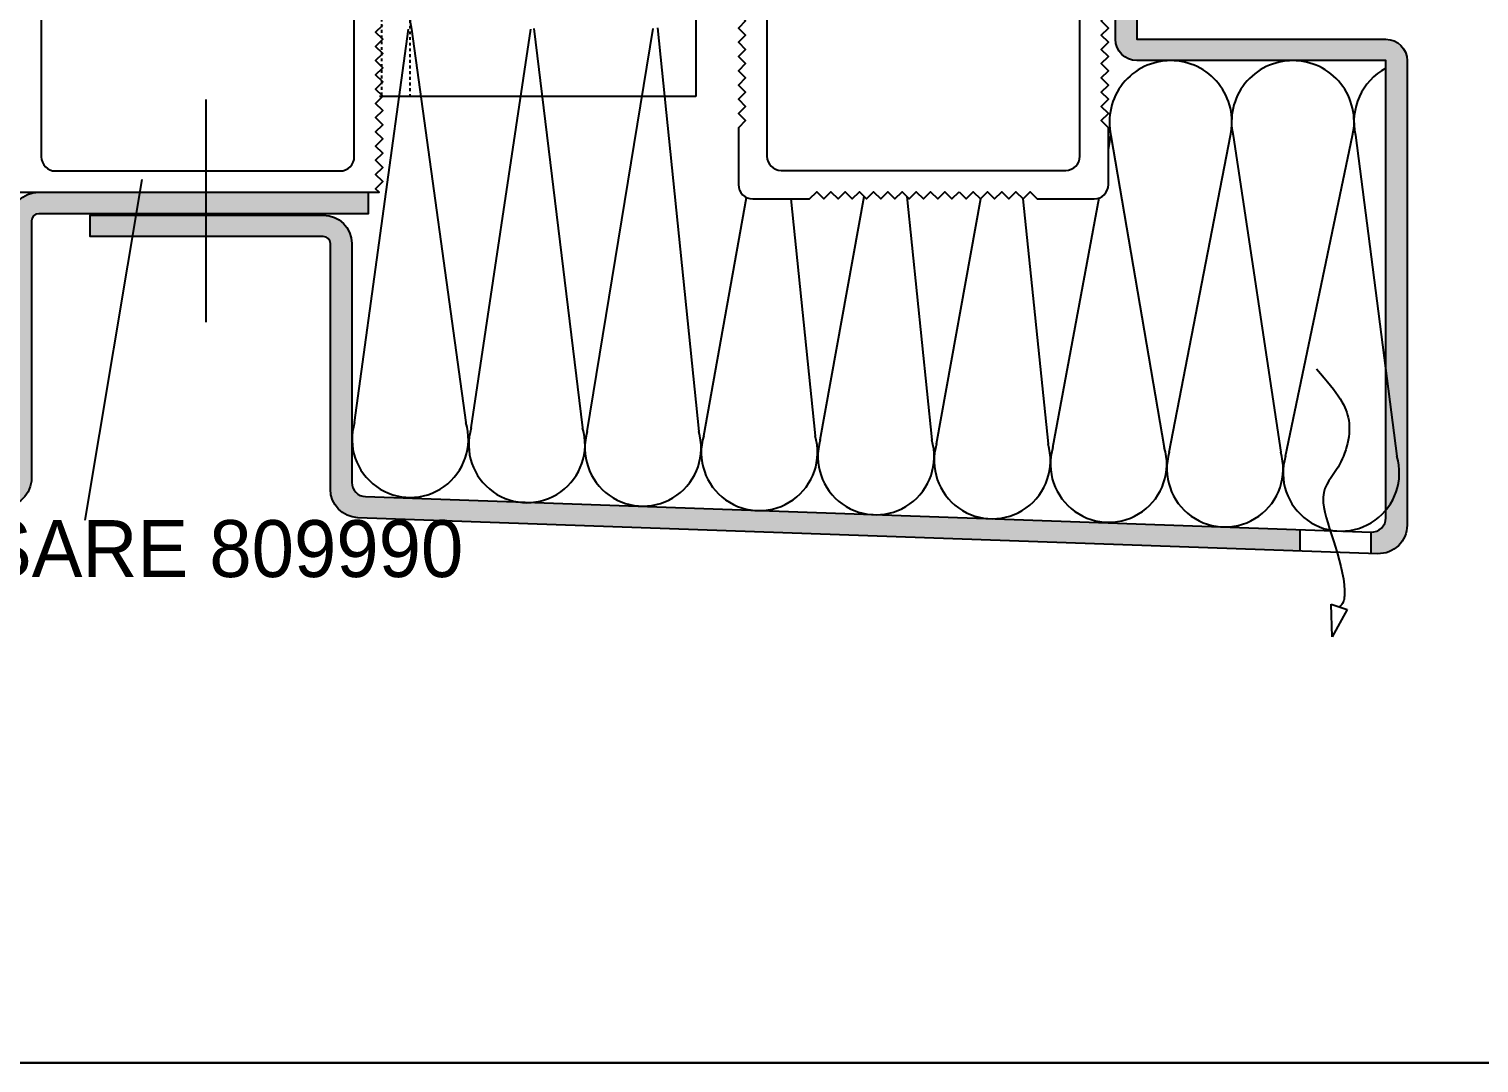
# Model space of a CAD drawing. Header units: millimetres. Extents: x -153 to 2280, y 0 to 724.
# Drawn here: x 798.4 to 849.4, y 397 to 433.3 of the extents above; entities that cross this region are included whole.
import ezdxf

# ---------------------------------------------------------------- set-up
doc = ezdxf.new("R2010")
doc.units = ezdxf.units.MM
doc.header["$LTSCALE"] = 0.025
doc.header["$MEASUREMENT"] = 0
doc.linetypes.add('CENTER', pattern=[2, 1.25, -0.25, 0.25, -0.25])
doc.linetypes.add('HIDDEN', pattern=[0.375, 0.25, -0.125])
for name, color, linetype in [('ASSI', 1, 'CENTER'), ('FILL', 253, 'Continuous'), ('FINE', 7, 'Continuous'), ('GOMMA', 80, 'Continuous'), ('GROSSA', 8, 'Continuous'), ('MARCHIO', 7, 'Continuous'), ('NASCOSTA', 7, 'HIDDEN'), ('QUOTE', 254, 'Continuous'), ('TESTO', 2, 'Continuous'), ('TRATTEGGI', 140, 'Continuous')]:
    doc.layers.add(name, color=color, linetype=linetype)
doc.styles.add('Aluk Text', font='GOTHIC.TTF')

# ---------------------------------------------------------------- blocks, each defined once
blk = doc.blocks.new('809990')
at = {"layer": 'GOMMA'}
for points in [[(30.5, 15.5), (31, 16), (30.5, 16.5), (31, 17), (30.5, 17.5), (31, 18), (30.5, 18.5), (31, 19), (30.5, 19.5), (31, 20), (30.5, 20.5), (31, 21), (31, 25, 0.414213562373095), (30, 26), (26, 26), (25.5, 25.5), (25, 26), (24.5, 25.5), (24, 26), (23.5, 25.5), (23, 26), (22.5, 25.5), (22, 26), (21.5, 25.5), (21, 26), (20.5, 25.5), (20, 26), (19.5, 25.5), (19, 26), (18.5, 25.5), (18, 26), (17.5, 25.5), (17, 26), (16.5, 25.5), (16, 26), (15.5, 25.5), (15, 26), (14.5, 25.5), (14, 26), (13.5, 25.5), (13, 26), (12.5, 25.5), (12, 26), (11.5, 25.5), (11, 26), (10.5, 25.5), (10, 26), (9.5, 25.5), (9, 26), (8.5, 25.5), (8, 26), (7.5, 25.5), (7, 26), (6.5, 25.5), (6, 26), (5.5, 25.5), (5, 26), (4.5, 25.5), (4, 26), (0, 26, 0.414213562373095), (-1, 25), (-1, 21), (-0.5, 20.5), (-1, 20), (-0.5, 19.5), (-1, 19), (-0.5, 18.5), (-1, 18), (-0.5, 17.5), (-1, 17), (-0.5, 16.5), (-1, 16), (-0.5, 15.5), (-1, 15), (-0.5, 14.5), (-1, 14), (-0.5, 13.5), (-1, 13), (-0.5, 12.5), (-1, 12), (-0.5, 11.5), (-1, 11), (-0.5, 10.5), (-1, 10), (-0.5, 9.5), (-1, 9), (-0.5, 8.5), (-1, 8), (-0.5, 7.5), (-1, 7), (-0.5, 6.5), (-1, 6), (-0.5, 5.5), (-1, 5), (-1, 1, 0.414213562373095), (0, 0), (4, 0), (4.5, 0.5), (5, 0), (5.5, 0.5), (6, 0), (6.5, 0.5), (7, 0), (7.5, 0.5), (8, 0), (8.5, 0.5), (9, 0), (9.5, 0.5), (10, 0), (10.5, 0.5), (11, 0), (11.5, 0.5), (12, 0), (12.5, 0.5), (13, 0), (13.5, 0.5), (14, 0), (14.5, 0.5), (15, 0), (15.5, 0.5), (16, 0), (16.5, 0.5), (17, 0), (17.5, 0.5), (18, 0), (18.5, 0.5), (19, 0), (19.5, 0.5), (20, 0), (20.5, 0.5), (21, 0), (21.5, 0.5), (22, 0), (22.5, 0.5), (23, 0), (23.5, 0.5), (24, 0), (24.5, 0.5), (25, 0), (25.5, 0.5), (26, 0), (30, 0, 0.414213562373095), (31, 1), (31, 5), (30.5, 5.5), (31, 6), (30.5, 6.5), (31, 7), (30.5, 7.5), (31, 8), (30.5, 8.5), (31, 9), (30.5, 9.5), (31, 10), (30.5, 10.5), (31, 11), (30.5, 11.5), (31, 12), (30.5, 12.5), (31, 13), (30.5, 13.5), (31, 14), (30.5, 14.5), (31, 15)], [(14.25, 2.999999999999943), (14.25, 22.99999999999997, 0.414213562373095), (13.25, 23.99999999999997), (2.000000000000014, 23.99999999999997, 0.4142135623730951), (1.000000000000014, 22.99999999999997), (1, 3, 0.4142135623730938), (1.999999999999986, 2), (13.25, 1.999999999999943, 0.4142135623730966)], [(29, 23, 0.414213562373095), (28, 24), (16.75, 24, 0.414213562373095), (15.75, 23), (15.75, 2.999999999999943, 0.4142135623730958), (16.75, 1.999999999999943), (28.00000000000001, 2, 0.4142135623730943), (29.00000000000001, 3)]]:
    blk.add_lwpolyline(points, format="xyb", close=True, dxfattribs=at)

msp = doc.modelspace()

# ---------------------------------------------------------------- hatches: boundary and pattern name
at = {"layer": 'FILL'}
h = msp.add_hatch(color=256, dxfattribs=at)
edge = h.paths.add_edge_path()
edge.add_arc((753.0455121713803, 449.7316817234164), 0.25, 90, 180)
edge.add_line((752.7955121713803, 449.7316817234164), (752.7955121713803, 419.1279244906846))
edge.add_arc((753.0455121713803, 419.1279244906846), 0.2500000000000284, 180.0000000000065, 270.0000000000065)
edge.add_line((753.0455121713803, 418.8779244906846), (797.2494657112942, 417.2993676490016))
edge.add_arc((797.2669154596455, 417.7990630625111), 0.4999999999999939, 268.0000000000013, 360.0000000000004)
edge.add_line((797.7669154596455, 417.7990630625111), (797.7669154596456, 426.5801682621552))
edge.add_arc((798.7669154596456, 426.5801682621552), 1, 90, 180, ccw=False)
edge.add_line((798.7669154596456, 427.5801682621552), (810.3452927757312, 427.5801682621552))
edge.add_line((810.3452927757312, 427.5801682621552), (810.3452927757312, 426.8301682621552))
edge.add_line((810.3452927757312, 426.8301682621552), (798.7669154596455, 426.8301682621552))
edge.add_arc((798.7669154596455, 426.5801682621552), 0.25, 90, 180)
edge.add_line((798.5169154596455, 426.5801682621552), (798.5169154596456, 417.5406376422876))
edge.add_arc((797.5169154596456, 417.5406376422875), 1, -92.00000000000028, 2.2737367544323206e-13, ccw=False)
edge.add_line((797.482015962943, 416.5412468152684), (753.0455121713806, 418.1279244906845))
edge.add_arc((753.0455121713806, 419.1279244906846), 1, 180, 270, ccw=False)
edge.add_line((752.0455121713806, 419.1279244906846), (752.0455121713806, 449.7316817234165))
edge.add_arc((753.0455121713803, 449.7316817234166), 0.9999999999998224, 90.00000000000279, 180.0000000000069, ccw=False)
edge.add_line((753.0455121713803, 450.7316817234164), (763.6091488435632, 450.7316817234164))
edge.add_arc((763.6091488435632, 451.2316817234164), 0.5, 270, 360)
edge.add_line((764.1091488435632, 451.2316817234164), (764.1091488435632, 457.9816817234164))
edge.add_line((764.1091488435632, 457.9816817234164), (764.8591488435632, 457.9816817234164))
edge.add_line((764.8591488435632, 457.9816817234164), (764.8591488435632, 450.9816817234164))
edge.add_arc((763.8591488435632, 450.9816817234164), 1, -90, 0, ccw=False)
edge.add_line((763.8591488435632, 449.9816817234164), (753.0455121713803, 449.9816817234164))
h = msp.add_hatch(color=256, dxfattribs=at)
edge = h.paths.add_edge_path()
edge.add_line((845.5838024437661, 415.6467234560199), (845.5838024437661, 414.8971005794045))
edge.add_line((845.5838024437661, 414.8971005794046), (845.8242493481332, 414.888629019032))
edge.add_arc((845.8591488448358, 415.8880198460511), 1, 267.9999999999996, 360)
edge.add_line((846.8591488448358, 415.8880198460511), (846.8591488448358, 432.2051682621549))
edge.add_arc((846.1091488448358, 432.2051682621549), 0.75, 0, 90)
edge.add_line((846.1091488448358, 432.9551682621549), (837.3602593235104, 432.9551682621549))
edge.add_line((837.3602593235103, 432.9551682621549), (837.3602593235103, 442.1279244906835))
edge.add_line((837.3602593235104, 442.1279244906835), (836.6102593235104, 442.1279244906835))
edge.add_line((836.6102593235104, 442.1279244906835), (836.6102593235105, 432.9551682621549))
edge.add_arc((837.3602593235105, 432.9551682621549), 0.7499999999999929, 179.9999999999995, 269.9999999999978)
edge.add_line((837.3602593235104, 432.2051682621549), (846.1091488448358, 432.2051682621549))
edge.add_line((846.1091488448358, 432.2051682621549), (846.1091488448358, 416.1461406153915))
edge.add_arc((845.6091488448358, 416.1461406153915), 0.5000000000000016, -92.00000000000028, 0, ccw=False)
edge.add_line((845.5916990964845, 415.6464452018819), (845.583802443766, 415.6467234560199))
h = msp.add_hatch(color=256, dxfattribs=at)
h.paths.add_polyline_path([(816.0856815455945, 416.6861479434803, -0.0573261591455224), (815.6189720590717, 416.7025933730212), (810.2516457542395, 416.8917217047102, -0.4040262258350699), (809.7690955025909, 417.3914171182197), (809.7690955025909, 425.7801682621552, 0.4142135623730951), (808.7690955025909, 426.7801682621552), (804.6379177411492, 426.7801682621552), (804.6379177411492, 426.0301682621552), (808.7690955025909, 426.0301682621552, -0.414213562373094), (809.0190955025909, 425.7801682621552), (809.0190955025909, 417.1507567336252, 0.4040262258355148), (809.9841960058895, 416.151365906606), (843.0838024437661, 414.985181983436), (843.0838024437661, 415.7348158883355), (840.4730678188915, 415.8268102736295, -0.02116022759903749), (840.300307267644, 415.8328978324965), (832.3098421963456, 416.1144576338809, -0.02488848682684641), (832.1066775114064, 416.1216165423836), (828.2846870382623, 416.2562919172096, -0.03980252950548713), (827.9600920196198, 416.2677296630935), (824.158360156107, 416.4016911858404, -0.03312009836189563), (823.8881297933674, 416.4112132858161)])
h.paths.add_polyline_path([(804.6379177411492, 426.7801682621552), (800.5767399797076, 426.7801682621552), (800.5767399797076, 426.0301682621552), (804.6379177411492, 426.0301682621552)])

# ---------------------------------------------------------------- linework, layer by layer
at = {"layer": 'ASSI', "ltscale": 250}
msp.add_line((804.6379177411492, 430.8378761037218), (804.6379177411492, 422.0202166491179), dxfattribs=at)
at = {"layer": 'FINE'}
for p, q in [((821.8602593235103, 445.2051682621553), (821.8602593235103, 430.9404777269425)), ((821.8602593235103, 430.9404777269425), (810.7410415992098, 430.9404777269425))]:
    msp.add_line(p, q, dxfattribs=at)
at = {"layer": 'GOMMA'}
msp.add_lwpolyline([(799.3585948354678, 428.3301682621552), (809.3585948354678, 428.3301682621552, 0.414213562373095), (809.8585948354678, 428.8301682621552), (809.8585948354678, 434.4551682621552, 0.4142135623730951), (809.3585948354678, 434.9551682621552), (799.3585948354678, 434.9551682621552, 0.4142135623730938), (798.8585948354678, 434.4551682621552), (798.8585948354678, 428.8301682621552, 0.4142135623730966)], format="xyb", close=True, dxfattribs=at)
msp.add_lwpolyline([(797.9835948354678, 427.5801682621552), (810.7335948354678, 427.5801682621552), (810.6085948354678, 427.7051682621552), (810.8585948354678, 427.9551682621552), (810.6085948354678, 428.2051682621552), (810.8585948354678, 428.4551682621552), (810.6085948354678, 428.7051682621552), (810.8585948354678, 428.9551682621552), (810.6085948354678, 429.2051682621552), (810.8585948354678, 429.4551682621552), (810.6085948354678, 429.7051682621552), (810.8585948354678, 429.9551682621552), (810.6085948354678, 430.2051682621552), (810.8585948354678, 430.4551682621552), (810.6085948354678, 430.7051682621552), (810.8585948354678, 430.9551682621552), (810.6085948354678, 431.2051682621552), (810.8585948354678, 431.4551682621552), (810.6085948354678, 431.7051682621552), (810.8585948354678, 431.9551682621552), (810.6085948354678, 432.2051682621552), (810.8585948354678, 432.4551682621552), (810.6085948354678, 432.7051682621552), (810.8585948354678, 432.9551682621552), (810.6085948354678, 433.2051682621552), (810.8585948354678, 433.4551682621552)], dxfattribs=at)
at = {"layer": 'GROSSA'}
for p, q in [((843.0838024437661, 415.7340228828009), (843.0838024437661, 414.9840228828009)), ((845.5838024437661, 415.6467209590716), (845.5838024437661, 414.8970256099547))]:
    msp.add_line(p, q, dxfattribs=at)
for points in [[(753.0455121713803, 449.9816817234164, 0.414213562373095), (752.7955121713803, 449.7316817234164), (752.7955121713803, 419.1279244906846, 0.414213562373095), (753.0455121713803, 418.8779244906846), (797.2494657112942, 417.2993676490015, 0.424474816209602), (797.7669154596455, 417.7990630625111), (797.7669154596456, 426.5801682621552, -0.414213562373095), (798.7669154596456, 427.5801682621552), (810.3452927757312, 427.5801682621552), (810.3452927757312, 426.8301682621552), (798.7669154596455, 426.8301682621552, 0.414213562373095), (798.5169154596455, 426.5801682621552), (798.5169154596456, 417.5406376422875, -0.4244748162096067), (797.482015962943, 416.5412468152684), (753.0455121713806, 418.1279244906846, -0.414213562373095), (752.0455121713806, 419.1279244906846), (752.0455121713806, 449.7316817234164, -0.4142135623731158), (753.0455121713803, 450.7316817234164), (763.6091488435632, 450.7316817234164, 0.414213562373095), (764.1091488435632, 451.2316817234164), (764.1091488435632, 457.9816817234164), (764.8591488435632, 457.9816817234164), (764.8591488435632, 450.9816817234164, -0.414213562373095), (763.8591488435632, 449.9816817234164)], [(836.6102593235105, 432.9551682621552), (836.6102593235104, 442.1279244906838), (837.3602593235104, 442.1279244906838), (837.3602593235103, 432.9551682621552), (846.1091488448358, 432.9551682621552, -0.414213562373095), (846.8591488448358, 432.2051682621552), (846.8591488448358, 415.8880198460513, -0.4244748162096051), (845.8242493481332, 414.8886290190322), (809.9841960058884, 416.1513659066061, -0.4040262258351569), (809.0190955025909, 417.1507567336252), (809.0190955025909, 425.7801682621552, 0.414213562373095), (808.7690955025909, 426.0301682621552), (800.5767399797076, 426.0301682621552), (800.5767399797076, 426.7801682621552), (808.7690955025909, 426.7801682621552, -0.414213562373095), (809.7690955025909, 425.7801682621552), (809.7690955025909, 417.3914171182197, 0.4040262258351569), (810.2516457542396, 416.8917217047102), (845.5916990964845, 415.6464452018822, 0.4244748162096051), (846.1091488448358, 416.1461406153917), (846.1091488448358, 432.2051682621552), (837.3602593235104, 432.2051682621552, -0.4142135623730897)]]:
    msp.add_lwpolyline(points, format="xyb", close=True, dxfattribs=at)
at = {"layer": 'MARCHIO'}
for points in [[(689.9999999954025, 396.9999994621007), (689.9999999954025, 693.9999994621007), (899.9999999954025, 693.9999994621007), (899.9999999954025, 396.9999994621007)], [(690.0000005863549, 396.9999990776114), (690.0000005863549, 693.9999990776114), (900.0000005863549, 693.9999990776114), (900.0000005863549, 396.9999990776114)], [(690.0000012917528, 397.0000004923859), (900.0000012917528, 397.0000004923859), (900.0000012917528, 694.0000004923859), (690.0000012917528, 694.0000004923859)]]:
    msp.add_lwpolyline(points, close=True, dxfattribs=at)
at = {"layer": 'NASCOSTA'}
for p, q in [((810.8143044774863, 476.2827172881847), (810.8143044774863, 430.9404777269425)), ((811.8143044774863, 476.0327172881847), (811.8143044774863, 430.9404777269425))]:
    msp.add_line(p, q, dxfattribs=at)
at = {"layer": 'QUOTE'}
for p, q in [((802.3889340170122, 428.0338056019879), (800.3889340170122, 416.0595611215081)), ((844.2198653252298, 411.9692778676714), (844.193085874019, 413.1101050602937)), ((844.193085874019, 413.1101050602937), (844.7538377857883, 412.9291405888935)), ((844.7538377857883, 412.9291405888935), (844.2198653252298, 411.9692778676714))]:
    msp.add_line(p, q, dxfattribs=at)
msp.add_open_spline([(843.6724160273548, 421.3781719746279), (844.4596777592296, 420.4956208700916), (845.0905615696826, 419.4679424835213), (844.4343130930193, 417.6849051927811), (843.4685506060335, 416.9141300487057), (844.846358185972, 414.1618182010306), (844.6117593255378, 413.1151136944614), (844.4758665721156, 413.016487454427)], degree=3, knots=[0, 0, 0, 0, 1.948132735180719, 4.51151004499874, 6.811147861869214, 10.12813304397585, 10.6376602296706, 10.6376602296706, 10.6376602296706, 10.6376602296706], dxfattribs=at)
at = {"layer": 'TRATTEGGI'}
for p, q in [((809.866101325633, 419.4933121343547), (811.7617960628521, 433.3158270925295)), ((811.8671688649894, 433.3158270925294), (813.7818156122261, 419.4933121343547)), ((813.9659526667897, 419.3076378766268), (816.0678420357211, 433.3158270925295)), ((816.1651995906074, 433.3379679300803), (817.8816669533827, 419.3076378766268)), ((818.0470239888123, 419.1852317522964), (820.3658727613392, 433.3379679300804)), ((820.5125495243831, 433.3601087676312), (821.9627382754053, 419.1852317522963)), ((836.3602593235106, 429.1007276159536), (836.4496520726875, 429.5811608148929)), ((836.4496520726875, 429.5811608148929), (838.3256755873059, 418.6190282991178)), ((838.5007203773143, 418.4546707762964), (840.6503252434193, 429.581160814893)), ((840.741357810919, 429.5811608148929), (842.4164346639074, 418.4546707762963)), ((842.5840320211396, 418.310646200804), (844.9420309816508, 429.581160814893)), ((845.0435295528393, 429.5837390444903), (846.4997463077326, 418.3106462008039)), ((822.1371845294054, 419.0286217572568), (823.6418686056033, 427.3997556091539)), ((825.2016109206336, 427.3495394398237), (826.0528988159984, 419.0286217572567)), ((826.2362591444441, 418.8821954882738), (827.773780890119, 427.4360178732152)), ((829.2772084210344, 427.4325903422999), (830.1519734310372, 418.8821954882737)), ((830.3222680077881, 418.7421534068655), (831.8714245598434, 427.3607046761566)), ((833.3570593052286, 427.3527394581056), (834.2379822943811, 418.7421534068654)), ((834.4099613007129, 418.6190282991178), (836.0406896684972, 427.3832295743823))]:
    msp.add_line(p, q, dxfattribs=at)
for centre, radius, start, end in [((813.9675054503552, 433.7884028242368), 2.152845000000006, 90, 192.6803834918211), ((838.5499886580533, 430.0537365466002), 2.152845000000006, 90, 192.6803834918211), ((838.5499886580534, 430.0537365466002), 2.152844999999989, 347.3196165081821, 90), ((842.8416943962848, 430.0537365466002), 2.152845000000006, 90, 192.6803834918211), ((842.8416943962849, 430.0537365466002), 2.152844999999989, 347.3196165081821, 90), ((847.1438661382051, 430.0563147761976), 2.152845000000006, 118.7264168162114, 192.6803834918211), ((811.8239584689295, 418.9086813684625), 2.043281117708667, 163.3739821021332, 16.62601789786373), ((815.9238098100861, 418.7230071107346), 2.043281117708667, 163.3739821021332, 16.62601789786373), ((820.0048811321087, 418.6006009864042), 2.043281117708667, 163.3739821021332, 16.62601789786373), ((824.0950416727019, 418.4439909913646), 2.043281117708667, 163.3739821021332, 16.62601789786373), ((828.1941162877406, 418.2975647223817), 2.043281117708667, 163.3739821021332, 16.62601789786373), ((832.2801251510846, 418.1575226409734), 2.043281117708667, 163.3739821021332, 16.62601789786373), ((836.3678184440093, 418.0343975332257), 2.043281117708667, 163.3739821021332, 16.62601789786373), ((840.4585775206108, 417.8700400104042), 2.043281117708667, 163.3739821021332, 16.62601789786373), ((844.541889164436, 417.7260154349119), 2.043281117708667, 163.3739821021332, 16.62601789786373)]:
    msp.add_arc(centre, radius, start, end, dxfattribs=at)

# ---------------------------------------------------------------- block references
at = {"layer": 'FINE', "xscale": 0.5, "yscale": 0.5, "zscale": 0.5, "rotation": 270}
msp.add_blockref('809990', (823.3602593235106, 442.8495394398237), dxfattribs=at)

# ---------------------------------------------------------------- texts
at = {"layer": 'TESTO', "style": 'Aluk Text'}
msp.add_text('FRESARE 809990', height=2, dxfattribs=at).set_placement((791.3889340170122, 414.0664875048558))

doc.saveas('drawing.dxf')
